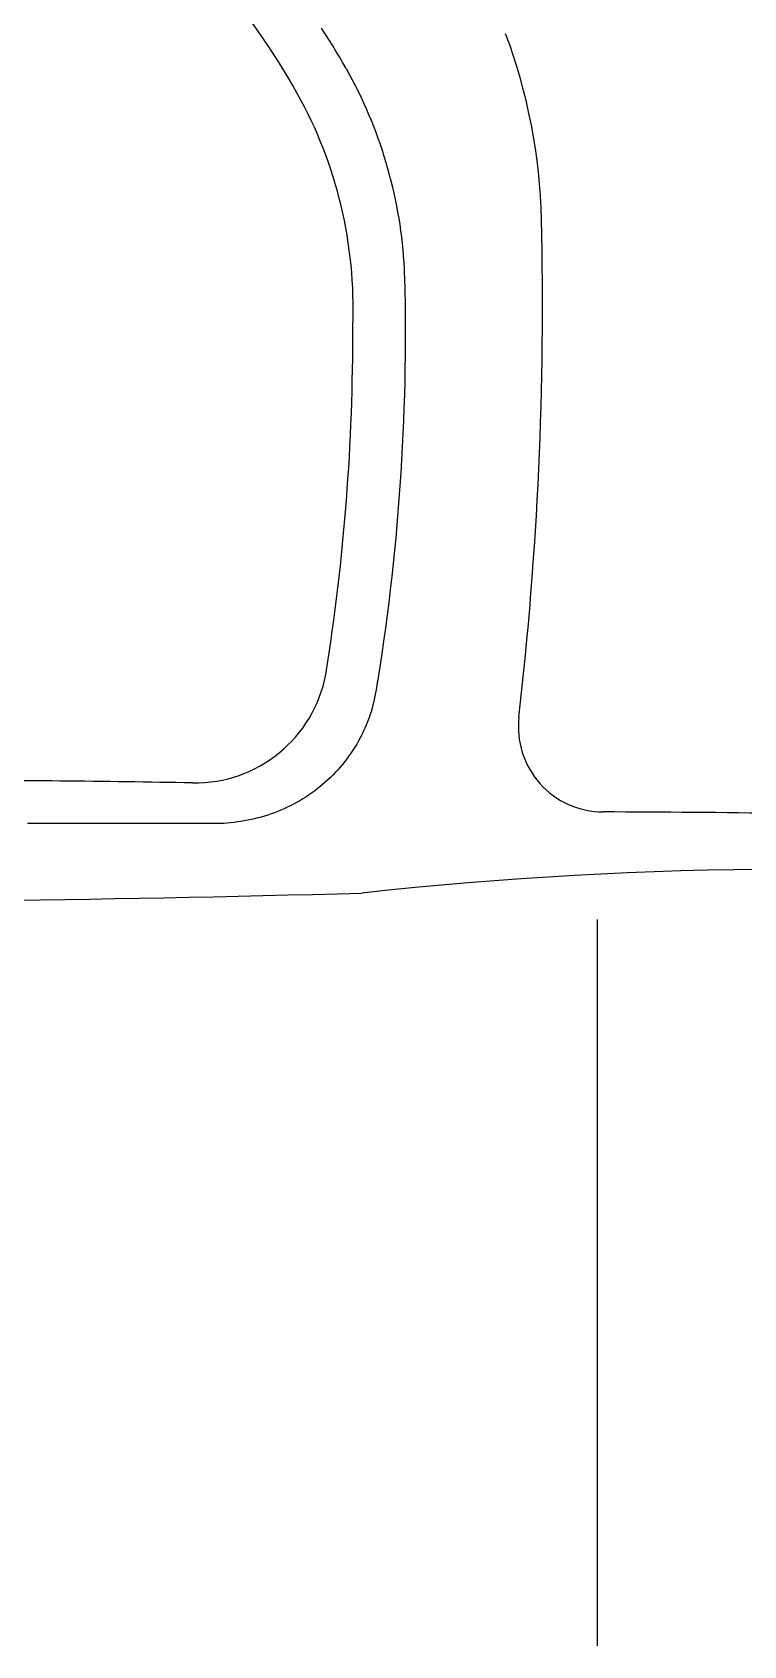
# Model space of a CAD drawing. Extents: x 938 to 1038, y 781 to 934.
# Drawn here: x 998.1 to 1014.84, y 814.52 to 852.49 of the extents above; entities that cross this region are included whole.
import ezdxf

# ---------------------------------------------------------------- set-up
doc = ezdxf.new("R2010")
doc.units = 0
doc.header["$MEASUREMENT"] = 0
doc.layers.add('1', color=4, linetype='Continuous')

# ---------------------------------------------------------------- blocks, each defined once
blk = doc.blocks.new('VISTA')
at = {"layer": '1', "color": 2}
blk.add_line((73.517, 32.045), (73.517, 14.955), dxfattribs=at)
for points in [[(67.611, 52.073), (67.532, 52.211), (67.452, 52.349), (67.371, 52.486), (67.288, 52.622), (67.205, 52.757), (67.12, 52.892), (67.033, 53.026)], [(67.611, 52.073), (67.684, 51.941), (67.754, 51.809), (67.823, 51.676), (67.89, 51.541), (67.956, 51.406), (68.019, 51.27), (68.08, 51.133), (68.14, 50.995), (68.197, 50.857), (68.253, 50.717), (68.307, 50.577), (68.358, 50.436), (68.408, 50.294), (68.455, 50.152), (68.501, 50.009), (68.545, 49.866), (68.587, 49.721), (68.626, 49.577), (68.664, 49.431), (68.699, 49.286), (68.733, 49.139), (68.764, 48.993), (68.794, 48.845), (68.821, 48.698), (68.847, 48.55), (68.87, 48.402), (68.891, 48.253), (68.91, 48.104), (68.927, 47.955), (68.942, 47.806), (68.955, 47.657), (68.966, 47.507), (68.975, 47.357), (68.986, 47.057)], [(68.991, 46.845), (68.996, 46.539), (68.999, 46.232), (69.001, 45.926), (69, 45.62), (68.998, 45.313), (68.994, 45.007), (68.988, 44.701), (68.981, 44.395), (68.971, 44.089), (68.96, 43.783), (68.947, 43.477), (68.932, 43.171), (68.915, 42.865), (68.897, 42.559), (68.876, 42.253), (68.854, 41.948), (68.83, 41.643), (68.804, 41.337), (68.777, 41.032), (68.747, 40.728), (68.716, 40.423), (68.683, 40.118), (68.649, 39.814), (68.612, 39.51), (68.574, 39.206), (68.533, 38.903), (68.492, 38.599), (68.448, 38.296), (68.355, 37.691)], [(68.986, 47.057), (68.987, 47.047), (68.987, 47.036), (68.987, 47.026), (68.987, 47.015), (68.988, 47.004), (68.988, 46.994), (68.988, 46.983), (68.988, 46.972), (68.989, 46.962), (68.989, 46.951), (68.989, 46.94), (68.989, 46.93), (68.989, 46.919), (68.99, 46.909), (68.99, 46.898), (68.99, 46.887), (68.99, 46.877), (68.991, 46.866), (68.991, 46.845)], [(68.312, 37.425), (68.297, 37.343), (68.281, 37.261), (68.262, 37.18), (68.242, 37.099), (68.22, 37.018), (68.196, 36.938), (68.17, 36.859), (68.142, 36.78), (68.113, 36.702), (68.082, 36.624), (68.049, 36.548), (68.014, 36.472), (67.978, 36.397), (67.939, 36.322), (67.9, 36.249), (67.858, 36.176), (67.815, 36.105), (67.77, 36.034), (67.724, 35.965), (67.676, 35.897), (67.627, 35.829), (67.576, 35.763), (67.524, 35.698), (67.47, 35.635), (67.415, 35.572), (67.359, 35.511), (67.301, 35.451), (67.242, 35.393), (67.182, 35.336), (67.12, 35.28), (67.057, 35.225), (66.993, 35.172), (66.928, 35.121), (66.862, 35.071), (66.795, 35.022), (66.727, 34.975), (66.658, 34.93), (66.588, 34.886), (66.517, 34.843), (66.445, 34.803), (66.373, 34.763), (66.3, 34.726), (66.226, 34.689), (66.151, 34.655), (66.076, 34.622), (66, 34.591), (65.923, 34.561), (65.846, 34.533), (65.768, 34.506), (65.69, 34.482), (65.612, 34.458), (65.533, 34.437), (65.453, 34.417), (65.374, 34.399), (65.294, 34.382), (65.214, 34.367), (65.134, 34.353), (65.053, 34.342), (64.972, 34.331), (64.891, 34.323), (64.811, 34.316), (64.73, 34.31), (64.649, 34.306), (64.487, 34.303)], [(63.898, 34.305), (63.688, 34.305), (63.478, 34.305), (63.267, 34.306), (63.057, 34.306), (62.847, 34.306), (62.637, 34.306), (62.426, 34.307), (62.216, 34.307), (62.006, 34.307), (61.796, 34.307), (61.585, 34.308), (61.375, 34.308), (61.165, 34.308), (60.955, 34.308), (60.744, 34.308), (60.534, 34.309), (60.324, 34.309), (60.114, 34.309)], [(64.487, 34.303), (64.463, 34.303), (64.44, 34.303), (64.416, 34.304), (64.393, 34.304), (64.369, 34.304), (64.346, 34.304), (64.322, 34.304), (64.299, 34.304), (64.275, 34.304), (64.251, 34.304), (64.228, 34.304), (64.204, 34.304), (64.181, 34.304), (64.157, 34.304), (64.134, 34.304), (64.11, 34.305), (64.087, 34.305), (64.063, 34.305), (64.04, 34.305), (64.016, 34.305), (63.992, 34.305), (63.969, 34.305), (63.945, 34.305), (63.898, 34.305)]]:
    blk.add_lwpolyline(points, dxfattribs=at)
at = {"layer": '1', "color": 3, "linetype": 'Continuous'}
for points in [[(68.355, 37.691), (68.354, 37.682), (68.352, 37.674), (68.351, 37.666), (68.35, 37.657), (68.348, 37.649), (68.347, 37.64), (68.346, 37.632), (68.344, 37.624), (68.343, 37.615), (68.342, 37.607), (68.34, 37.599), (68.339, 37.59), (68.337, 37.582), (68.336, 37.574), (68.335, 37.565), (68.333, 37.557), (68.332, 37.549), (68.331, 37.54), (68.328, 37.523)], [(68.328, 37.523), (68.327, 37.518), (68.327, 37.514), (68.326, 37.509), (68.325, 37.504), (68.324, 37.499), (68.323, 37.494), (68.323, 37.489), (68.322, 37.484), (68.321, 37.479), (68.32, 37.474), (68.319, 37.469), (68.319, 37.464), (68.318, 37.459), (68.317, 37.454), (68.316, 37.449), (68.315, 37.445), (68.315, 37.44), (68.314, 37.435), (68.312, 37.425)]]:
    blk.add_lwpolyline(points, dxfattribs=at)
at = {"layer": '1', "color": 2, "linetype": 'Continuous'}
for centre, radius, start, end in [((53.4, 44.278), 14.92, 28.9043, 55.1181), ((57.4, 46.436), 10.375, 357.718, 29.1486), ((17.407, 45.795), 50.36, 350.8824, 0.2593), ((64.05, 38.396), 3.135, 269.1424, 349.3149), ((58.42, -247.622), 282.938, 88.86927, 90.13632)]:
    blk.add_arc(centre, radius, start, end, dxfattribs=at)
at = {"layer": '1', "color": 3}
for centre, radius, start, end in [((58.762, 48.191), 13.451, 1.3961, 20.4658), ((-13.174, 46.531), 85.405, 353.46231, 1.3342), ((73.663, 36.579), 2, 173.4623, 269.7903), ((71.914, -441.244), 475.826, 88.76746, 89.79025), ((78.24, -60.47), 93.701, 84.01958, 96.28455), ((49.68, 721.488), 689.063, 269.972102, 271.52203)]:
    blk.add_arc(centre, radius, start, end, dxfattribs=at)

msp = doc.modelspace()

# ---------------------------------------------------------------- block references
at = {"layer": '1'}
msp.add_blockref('VISTA', (937.877, 799.564), dxfattribs=at)

doc.saveas('drawing.dxf')
